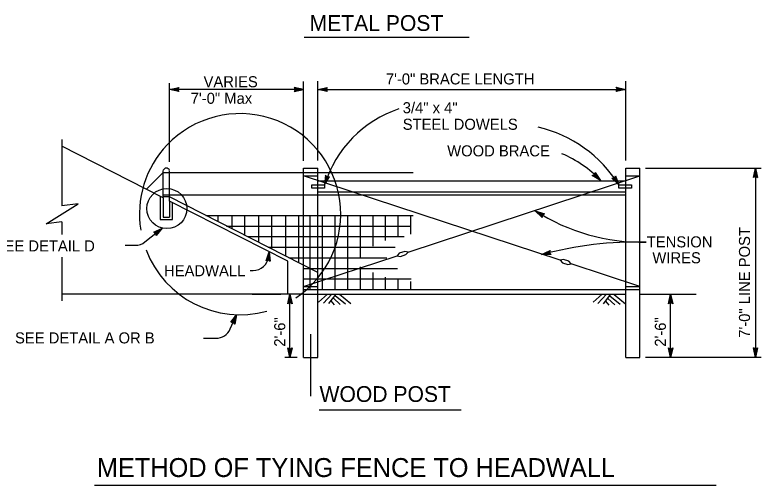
# Model space of a CAD drawing. Extents: x -894 to 866, y -476 to 714.
# Drawn here: x -207.6 to 264.8, y 70.4 to 368.3 of the extents above; entities that cross this region are included whole.
import ezdxf

# ---------------------------------------------------------------- set-up
doc = ezdxf.new("R2010")
doc.units = 0
for name, color, linetype in [('56 Stage 3 Anno', 7, 'Continuous'), ('57 Undefined', 7, 'Continuous'), ('59 Sndwall Anno', 7, 'Continuous'), ('60 Nongeo Data', 7, 'Continuous')]:
    doc.layers.add(name, color=color, linetype=linetype)

# ---------------------------------------------------------------- blocks, each defined once
blk = doc.blocks.new('AHT')
at = {"layer": '60 Nongeo Data'}
blk.add_lwpolyline([(-5.91, 1.32), (0, 0), (-5.91, -1.31), (-5.7, -0.96), (-1.37, 0), (-5.7, 0.97), (-5.49, 0.62), (-2.72, 0), (-5.49, -0.61), (-5.28, -0.26), (-4.08, 0), (-5.28, 0.27), (-5.12, 0), (-5.91, -1.31), (-5.12, 0)], close=True, dxfattribs=at)

msp = doc.modelspace()

# ---------------------------------------------------------------- linework, layer by layer
at = {"layer": '56 Stage 3 Anno'}
for p, q in [((-24.88, 275.77), (-24.88, 326.07)), ((-15.88, 276.02), (-15.88, 326.24)), ((179.12, 276.02), (179.12, 326.24)), ((-109.74, 275.28), (-109.74, 325.09)), ((-109.74, 321.09), (-103.74, 322.42)), ((-108.35, 321.09), (-103.97, 322.06)), ((-106.97, 321.09), (-104.15, 321.71)), ((-105.59, 321.08), (-104.38, 321.35)), ((-103.74, 322.42), (-104.54, 321.09)), ((-103.74, 322.42), (-103.74, 322.42)), ((-24.88, 321.09), (-30.88, 322.42)), ((-30.88, 322.42), (-30.88, 322.42)), ((-30.88, 322.42), (-30.08, 321.09)), ((-26.27, 321.09), (-30.64, 322.06)), ((-27.64, 321.09), (-30.47, 321.71)), ((-29.02, 321.08), (-30.23, 321.35)), ((-15.88, 321.09), (-9.88, 322.42)), ((-14.49, 321.09), (-10.11, 322.06)), ((-13.11, 321.09), (-10.29, 321.71)), ((-11.73, 321.08), (-10.52, 321.35)), ((-9.88, 322.42), (-10.68, 321.09)), ((-9.88, 322.42), (-9.88, 322.42)), ((173.92, 321.09), (173.12, 322.43)), ((173.12, 322.43), (173.12, 322.43)), ((173.12, 322.43), (179.12, 321.09)), ((173.34, 322.07), (177.74, 321.09)), ((173.57, 321.71), (176.36, 321.09)), ((173.75, 321.37), (174.98, 321.09)), ((-24.88, 321.09), (-109.74, 321.09)), ((-103.74, 319.75), (-109.74, 321.09)), ((-109.74, 321.09), (-109.74, 321.09)), ((-103.95, 320.1), (-108.36, 321.09)), ((-104.19, 320.46), (-106.97, 321.09)), ((-104.36, 320.81), (-105.59, 321.08)), ((-104.54, 321.09), (-103.74, 319.75)), ((-103.74, 319.75), (-103.74, 319.75)), ((-30.08, 321.09), (-30.88, 319.75)), ((-30.88, 319.75), (-24.88, 321.09)), ((-30.88, 319.75), (-30.88, 319.75)), ((-30.66, 320.1), (-26.26, 321.09)), ((-30.43, 320.46), (-27.64, 321.09)), ((-30.25, 320.81), (-29.02, 321.08)), ((-24.88, 321.09), (-24.88, 321.09)), ((-15.88, 321.09), (179.12, 321.09)), ((-9.88, 319.75), (-15.88, 321.09)), ((-15.88, 321.09), (-15.88, 321.09)), ((-10.09, 320.1), (-14.5, 321.09)), ((-10.33, 320.46), (-13.11, 321.09)), ((-10.5, 320.81), (-11.73, 321.08)), ((-10.68, 321.09), (-9.88, 319.75)), ((-9.88, 319.75), (-9.88, 319.75)), ((179.12, 321.09), (173.12, 319.76)), ((173.12, 319.76), (173.92, 321.09)), ((173.12, 319.76), (173.12, 319.76)), ((177.73, 321.08), (173.36, 320.12)), ((176.36, 321.09), (173.53, 320.46)), ((174.98, 321.09), (173.77, 320.82)), ((179.12, 321.09), (179.12, 321.09)), ((191.62, 271.26), (264.84, 271.26)), ((261.34, 271.26), (261.34, 151.26)), ((-10.92, 266.68), (-11.61, 260.57)), ((-11.61, 260.57), (-8.4, 265.81)), ((-10.66, 266.36), (-11.16, 261.87)), ((-11.15, 261.88), (-8.81, 265.71)), ((-9.92, 265.49), (-10.92, 266.68)), ((-10.92, 266.68), (-10.92, 266.68)), ((-10.39, 266.02), (-10.71, 263.18)), ((-10.71, 263.18), (-9.2, 265.65)), ((-10.12, 265.74), (-10.26, 264.49)), ((-10.26, 264.49), (-9.62, 265.55)), ((-8.4, 265.81), (-9.92, 265.49)), ((-8.4, 265.81), (-8.4, 265.81)), ((157.93, 266.61), (159.42, 267.02)), ((163.18, 263.43), (157.93, 266.61)), ((157.93, 266.61), (157.93, 266.61)), ((162.18, 264.38), (158.34, 266.71)), ((161.19, 265.34), (158.71, 266.83)), ((160.19, 266.29), (159.13, 266.93)), ((159.42, 267.02), (159.77, 268.54)), ((159.49, 267.34), (160.19, 266.29)), ((159.6, 267.71), (161.19, 265.34)), ((159.68, 268.13), (162.19, 264.38)), ((159.77, 268.54), (159.77, 268.54)), ((159.77, 268.54), (163.18, 263.43)), ((170.4, 264.81), (171.95, 264.89)), ((174.85, 260.57), (170.4, 264.81)), ((170.4, 264.81), (170.4, 264.81)), ((174.07, 261.72), (170.83, 264.82)), ((173.31, 262.86), (171.22, 264.86)), ((172.54, 264.01), (171.65, 264.87)), ((171.95, 264.89), (172.62, 266.3)), ((172.09, 265.19), (172.54, 264.01)), ((172.28, 265.53), (173.31, 262.86)), ((172.44, 265.92), (174.08, 261.72)), ((172.62, 266.3), (172.62, 266.3)), ((172.62, 266.3), (174.85, 260.57)), ((-11.61, 260.57), (-11.61, 260.57)), ((163.18, 263.43), (163.18, 263.43)), ((174.85, 260.57), (174.85, 260.57)), ((126.32, 240.04), (121.85, 244.26)), ((121.85, 244.26), (121.85, 244.26)), ((121.85, 244.26), (127.69, 242.33)), ((126.32, 240.46), (123.04, 243.56)), ((123.05, 243.56), (127.3, 242.14)), ((126.3, 240.88), (124.23, 242.85)), ((124.23, 242.85), (126.97, 241.94)), ((126.33, 241.27), (125.41, 242.14)), ((125.41, 242.14), (126.59, 241.75)), ((127.69, 242.33), (126.32, 241.6)), ((126.32, 241.6), (126.32, 240.04)), ((127.69, 242.33), (127.69, 242.33)), ((126.32, 240.04), (126.32, 240.04)), ((-125.27, 224.49), (-114.3, 233.22)), ((-137.75, 222.31), (-131.49, 222.31)), ((-46.93, 215.06), (-46.53, 218.19)), ((125.8, 216.43), (131.35, 219.06)), ((127.15, 216.75), (131.21, 218.66)), ((128.49, 217.04), (131.11, 218.28)), ((129.84, 217.35), (130.96, 217.88)), ((131.1, 217.35), (129.84, 217.35)), ((131.35, 219.06), (130.87, 217.59)), ((130.87, 217.59), (131.95, 216.46)), ((131.35, 219.06), (131.35, 219.06)), ((131.95, 216.46), (125.8, 216.43)), ((125.8, 216.43), (125.8, 216.43)), ((131.66, 216.76), (127.14, 216.74)), ((131.35, 217.06), (128.49, 217.04)), ((131.95, 216.46), (131.95, 216.46)), ((-58.6, 206.33), (-56.85, 206.33)), ((-34.79, 185.26), (-33.45, 191.26)), ((-34.43, 185.48), (-33.45, 189.88)), ((-33.45, 151.26), (-33.45, 191.26)), ((-33.45, 191.26), (-33.45, 191.26)), ((-33.45, 191.26), (-32.12, 185.26)), ((-33.44, 189.87), (-32.48, 185.5)), ((206.24, 185.26), (207.58, 191.26)), ((206.59, 185.48), (207.57, 189.88)), ((207.58, 151.26), (207.58, 191.26)), ((207.58, 191.26), (207.58, 191.26)), ((207.58, 191.26), (208.91, 185.26)), ((207.58, 189.87), (208.55, 185.5)), ((-33.45, 186.06), (-34.79, 185.26)), ((-34.79, 185.26), (-34.79, 185.26)), ((-34.07, 185.71), (-33.45, 188.5)), ((-33.72, 185.89), (-33.45, 187.12)), ((-33.45, 188.5), (-32.82, 185.67)), ((-33.45, 187.12), (-33.18, 185.91)), ((-32.12, 185.26), (-33.45, 186.06)), ((-32.12, 185.26), (-32.12, 185.26)), ((207.58, 186.06), (206.24, 185.26)), ((206.24, 185.26), (206.24, 185.26)), ((206.95, 185.71), (207.57, 188.5)), ((207.3, 185.89), (207.57, 187.12)), ((207.57, 188.5), (208.2, 185.67)), ((207.57, 187.12), (207.84, 185.91)), ((208.91, 185.26), (207.58, 186.06)), ((208.91, 185.26), (208.91, 185.26)), ((-71.29, 169.3), (-67.22, 178.37)), ((-20.38, 165.93), (-20.38, 126.79)), ((-88.31, 163.39), (-80.41, 163.39)), ((-33.45, 151.26), (-34.78, 157.26)), ((-34.78, 157.26), (-34.78, 157.26)), ((-34.78, 157.26), (-33.45, 156.46)), ((-33.45, 152.65), (-34.42, 157.03)), ((-33.44, 154.03), (-34.07, 156.85)), ((-33.44, 155.41), (-33.71, 156.62)), ((-33.45, 156.46), (-32.11, 157.26)), ((-32.11, 157.26), (-33.45, 151.26)), ((-32.46, 157.05), (-33.45, 152.64)), ((-32.82, 156.81), (-33.44, 154.03)), ((-33.17, 156.64), (-33.44, 155.41)), ((-32.11, 157.26), (-32.11, 157.26)), ((207.58, 151.26), (206.24, 157.26)), ((206.24, 157.26), (206.24, 157.26)), ((206.24, 157.26), (207.58, 156.46)), ((207.57, 152.65), (206.6, 157.03)), ((207.58, 154.03), (206.95, 156.85)), ((207.58, 155.41), (207.31, 156.62)), ((207.58, 156.46), (208.92, 157.26)), ((208.92, 157.26), (207.58, 151.26)), ((208.56, 157.05), (207.58, 152.64)), ((208.2, 156.81), (207.58, 154.03)), ((207.85, 156.64), (207.58, 155.41)), ((208.92, 157.26), (208.92, 157.26)), ((-28.81, 151.26), (-36.63, 151.26)), ((-33.45, 151.26), (-33.45, 151.26)), ((264.84, 151.26), (191.62, 151.26)), ((207.58, 151.26), (207.58, 151.26))]:
    msp.add_line(p, q, dxfattribs=at)
for points in [[(-119.74, 230.58), (-114.3, 233.22), (-118.1, 228.52), (-118.15, 228.92), (-115.36, 232.37), (-119.36, 230.43), (-118.98, 230.29), (-116.42, 231.53), (-118.21, 229.33), (-118.26, 229.73), (-117.49, 230.68), (-118.6, 230.15), (-118.3, 230.03), (-118.1, 228.52), (-118.3, 230.03)], [(-48.59, 212.51), (-46.53, 218.19), (-45.99, 212.17), (-46.31, 212.42), (-46.7, 216.84), (-48.22, 212.67), (-47.85, 212.83), (-46.88, 215.5), (-46.62, 212.67), (-46.94, 212.93), (-47.05, 214.15), (-47.47, 212.99), (-47.18, 213.12), (-45.99, 212.17), (-47.18, 213.12)], [(-70.84, 173.52), (-67.22, 178.37), (-68.44, 172.45), (-68.67, 172.78), (-67.78, 177.12), (-70.44, 173.57), (-70.03, 173.62), (-68.33, 175.89), (-68.91, 173.12), (-69.14, 173.45), (-68.89, 174.65), (-69.63, 173.66), (-69.31, 173.7), (-68.44, 172.45), (-69.31, 173.7)]]:
    msp.add_lwpolyline(points, close=True, dxfattribs=at)
msp.add_circle((-111.42, 245.58), 12.69, dxfattribs=at)
for centre, radius, start, end in [((59.09, 238.59), 74.04, 108.6185, 162.7345), ((-65.04, 242.05), 63.72, 303.6001, 136.4332), ((105.02, 217.06), 82.27, 31.9297, 76.8721), ((-65.04, 242.05), 63.72, 136.4332, 189.1244), ((109.69, 212.25), 74.04, 43.7328, 66.8767), ((189.49, 349), 124.68, 237.1468, 271.2053), ((-131.49, 232.31), 10, 270, 308.5339), ((186.79, -12.71), 237.12, 88.7131, 104.9045), ((-65.04, 242.05), 63.72, 200.7775, 285.381), ((-56.85, 216.33), 10, 270, 352.6591), ((-80.41, 173.39), 10, 270, 335.8462)]:
    msp.add_arc(centre, radius, start, end, dxfattribs=at)
at = {"layer": '57 Undefined'}
for p, q in [((-24.56, 354.28), (79.94, 354.28)), ((-14.91, 118.06), (74.88, 118.06)), ((-157.27, 70.39), (236.32, 70.39))]:
    msp.add_line(p, q, dxfattribs=at)
at = {"layer": '59 Sndwall Anno'}
for p, q in [((-57.35, 191.27), (-39.29, 191.27)), ((-9.77, 191.43), (-15.47, 186.35)), ((-7.03, 191.39), (-12.33, 185.63)), ((-4.36, 191.39), (-9.07, 185.41)), ((-4.83, 190.49), (1.62, 185.19)), ((-2.17, 191.37), (5.04, 185.43)), ((164.13, 191.3), (158.43, 186.23)), ((166.87, 191.27), (161.58, 185.51)), ((169.54, 191.27), (164.84, 185.28)), ((169.07, 190.37), (175.52, 185.06)), ((171.73, 191.24), (178.94, 185.31)), ((-7.57, 187.13), (-5.51, 184.6)), ((-6, 188.84), (-1.61, 184.84)), ((166.33, 187), (168.4, 184.47)), ((167.9, 188.72), (172.29, 184.71))]:
    msp.add_line(p, q, dxfattribs=at)
at = {"layer": '60 Nongeo Data'}
for p, q in [((-177.83, 289.32), (-177.83, 247.27)), ((-113.74, 252.43), (-177.83, 285.08)), ((-113.74, 252.43), (-113.74, 269.83)), ((-109.74, 250.39), (-109.74, 269.83)), ((-24.88, 151.26), (-24.88, 271.26)), ((-24.88, 271.26), (-15.88, 271.26)), ((-15.88, 151.26), (-15.88, 271.26)), ((179.12, 151.26), (179.12, 271.26)), ((179.12, 271.26), (188.12, 271.26)), ((188.12, 151.26), (188.12, 271.26)), ((-113.74, 268.55), (-124.41, 257.87)), ((-113.74, 268.55), (44.53, 268.55)), ((137.62, 212.86), (-24.88, 266.26)), ((-24.88, 266.26), (-15.88, 266.26)), ((41.32, 218.02), (188.12, 266.26)), ((179.12, 266.26), (188.12, 266.26)), ((-19.61, 258.57), (-19.61, 260.57)), ((-19.61, 260.57), (-11.61, 260.57)), ((-15.88, 263.26), (179.12, 263.26)), ((-11.61, 260.57), (-11.61, 258.57)), ((174.76, 258.57), (174.76, 260.57)), ((174.76, 260.57), (182.76, 260.57)), ((182.76, 260.57), (182.76, 258.57)), ((-11.61, 258.57), (-19.61, 258.57)), ((-15.88, 256.3), (179.12, 256.3)), ((182.76, 258.57), (174.76, 258.57)), ((-115.64, 253.4), (-115.64, 238.69)), ((-113.74, 254.31), (179.12, 254.31)), ((-109.74, 252.94), (-113.74, 252.94)), ((-113.74, 252.43), (-113.74, 240.2)), ((-15.88, 205.13), (-109.74, 252.94)), ((-187.91, 235.85), (-167.65, 248.58)), ((-167.65, 248.58), (-177.83, 247.27)), ((-109.74, 250.39), (-109.74, 240.2)), ((-34.88, 212.26), (-109.74, 250.39)), ((-107.83, 238.69), (-107.83, 249.42)), ((-86.81, 241.26), (44.53, 241.26)), ((-78.9, 237.23), (-78.9, 241.26)), ((-70.14, 232.77), (-70.14, 241.26)), ((-61.97, 228.61), (-61.97, 241.26)), ((-53.21, 224.14), (-53.21, 241.26)), ((-44.91, 219.92), (-44.91, 241.26)), ((-36.15, 215.45), (-36.15, 241.26)), ((-27.88, 211.24), (-27.88, 241.26)), ((-20.71, 194.26), (-20.71, 241.26)), ((-12.88, 194.26), (-12.88, 241.26)), ((-4.88, 194.26), (-4.88, 241.26)), ((3.12, 194.26), (3.12, 241.26)), ((11.12, 214.78), (11.12, 241.26)), ((19.12, 221.69), (19.12, 241.26)), ((27.12, 225.27), (27.12, 241.26)), ((35.12, 227.83), (35.12, 241.26)), ((43.12, 229.41), (43.12, 241.26)), ((-177.83, 237.13), (-187.91, 235.85)), ((-177.83, 237.13), (-177.83, 229.19)), ((-115.64, 238.69), (-107.83, 238.69)), ((-113.74, 240.2), (-109.74, 240.2)), ((-73.63, 234.55), (43.35, 234.55)), ((-60.45, 227.83), (38.75, 227.83)), ((-47.27, 221.12), (33.22, 221.12)), ((35.76, 217.35), (34.37, 215.73)), ((39.23, 218.5), (35.76, 217.35)), ((41.32, 218.03), (39.23, 218.5)), ((39.93, 216.4), (41.32, 218.03)), ((-177.83, 214.91), (-177.83, 187.05)), ((-34.09, 214.41), (27.83, 214.41)), ((-24.88, 196.26), (34.41, 215.75)), ((34.37, 215.73), (36.45, 215.25)), ((36.45, 215.25), (39.93, 216.4)), ((37.84, 216.88), (37.84, 216.88)), ((139.69, 213.33), (137.61, 212.84)), ((137.61, 212.84), (139.01, 211.23)), ((143.18, 212.21), (139.69, 213.33)), ((-34.88, 191.26), (-34.88, 212.26)), ((11.12, 194.26), (11.12, 208.7)), ((139.01, 211.23), (142.5, 210.1)), ((141.1, 211.72), (141.1, 211.72)), ((142.5, 210.1), (144.58, 210.59)), ((144.58, 210.59), (143.18, 212.21)), ((188.12, 196.26), (144.6, 210.57)), ((-24.88, 207.69), (34.54, 207.69)), ((19.12, 194.26), (19.12, 205.07)), ((-24.88, 200.98), (43.35, 200.98)), ((27.12, 194.26), (27.12, 202.14)), ((35.12, 194.26), (35.12, 200.38)), ((43.12, 194.26), (43.12, 199.46)), ((-24.88, 196.26), (-15.88, 196.26)), ((-24.88, 194.26), (188.12, 194.26)), ((179.12, 196.26), (188.12, 196.26)), ((-79.83, 191.26), (-177.83, 191.26)), ((-24.88, 191.26), (-79.83, 191.26)), ((-24.88, 191.26), (179.12, 191.26)), ((188.12, 191.26), (223.8, 191.26)), ((-24.88, 151.26), (-15.88, 151.26)), ((179.12, 151.26), (188.12, 151.26))]:
    msp.add_line(p, q, dxfattribs=at)
msp.add_arc((-111.74, 269.15), 2.11, 18.8136, 161.1864, dxfattribs=at)

# ---------------------------------------------------------------- block references
at = {"layer": '56 Stage 3 Anno', "xscale": 1.0169346246973365, "yscale": 1.0120465700262526}
for p, rotation in [((261.34, 271.26), 90), ((261.34, 151.26), -90)]:
    msp.add_blockref('AHT', p, dxfattribs=dict(at, rotation=rotation))

# ---------------------------------------------------------------- texts
at = {"layer": '57 Undefined'}
for s, height, p in [('METAL POST', 10, (-21.06, 358.16)), ('7\'-0" BRACE LENGTH', 7, (27.27, 324.25)), ('VARIES', 7, (-88.18, 322.49)), ('7\'-0" Max', 7, (-96.31, 311.99)), ('3/4" x 4"', 7, (37.94, 306.01)), ('STEEL DOWELS', 7, (37.94, 295.51)), ('WOOD BRACE', 7, (66.09, 278.68)), ('TENSION', 7, (192.46, 221.01)), ('SEE DETAIL D', 7, (-220.46, 218.44)), ('WIRES', 7, (196.03, 210.95)), ('HEADWALL', 7, (-113.22, 202.71)), ('SEE DETAIL A OR B', 7, (-207.56, 160.15)), ('WOOD POST', 10, (-14.75, 123.08)), ('METHOD OF TYING FENCE TO HEADWALL', 12, (-155.77, 75.5))]:
    msp.add_text(s, height=height, dxfattribs=at).set_placement(p)
for s, height, p in [('7\'-0" LINE POST', 6.9999, (257.84, 163.75)), ('2\'-6"', 7, (-36.46, 158.08)), ('2\'-6"', 7, (204.57, 158.08))]:
    msp.add_text(s, height=height, rotation=90, dxfattribs=at).set_placement(p)

doc.saveas('drawing.dxf')
